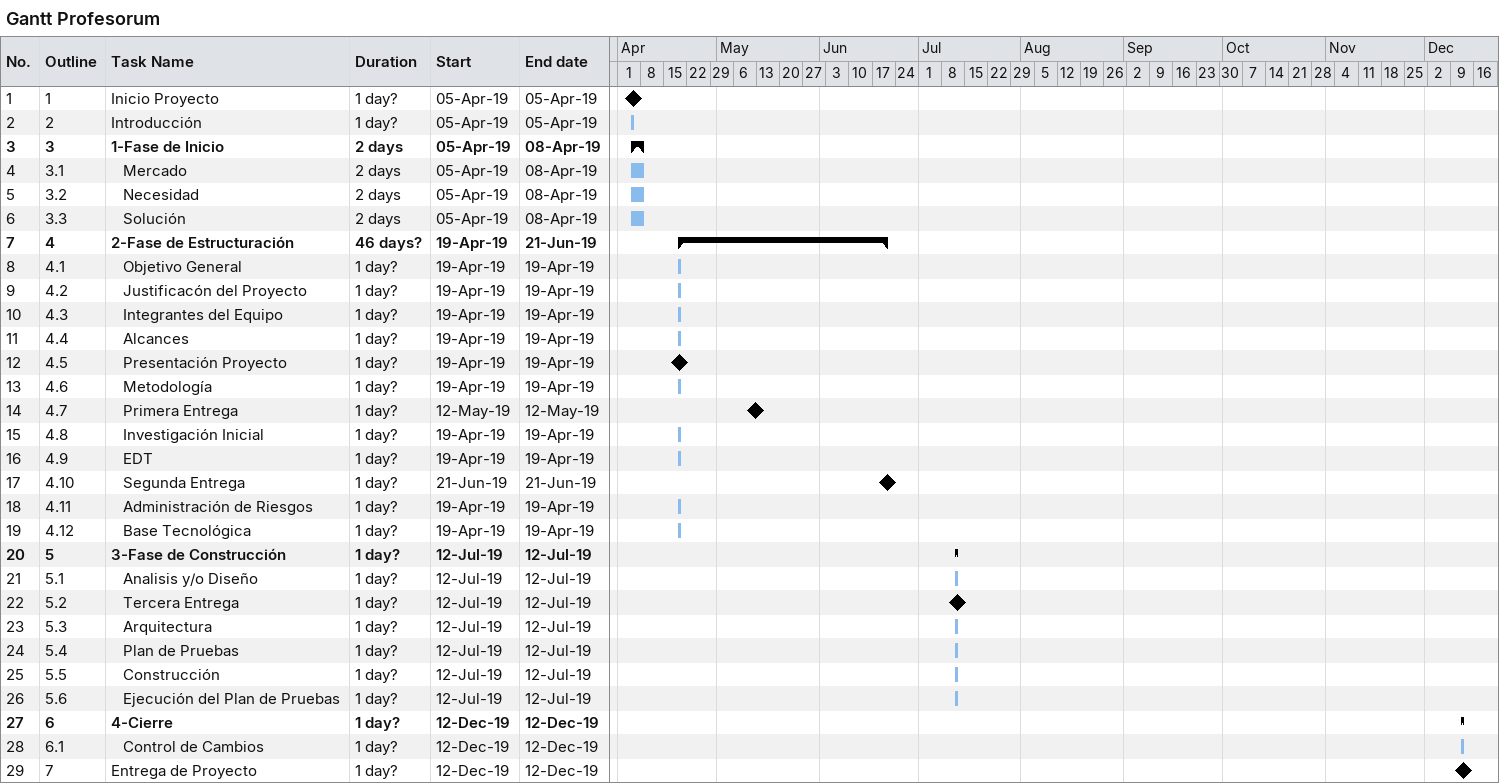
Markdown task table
Gantt Profesorum

| ID | WBS | Task | Duration | Start | Finish |
|---|---|---|---|---|---|
| 1 | 1 | Inicio Proyecto | 1d? | 2019-04-05 | 2019-04-05 |
| 2 | 2 | Introducción | 1d? | 2019-04-05 | 2019-04-05 |
| 3 | 3 | **1-Fase de Inicio** | 2d | 2019-04-05 | 2019-04-08 |
| 4 | 3.1 | Mercado | 2d | 2019-04-05 | 2019-04-08 |
| 5 | 3.2 | Necesidad | 2d | 2019-04-05 | 2019-04-08 |
| 6 | 3.3 | Solución | 2d | 2019-04-05 | 2019-04-08 |
| 7 | 4 | **2-Fase de Estructuración** | 46d? | 2019-04-19 | 2019-06-21 |
| 8 | 4.1 | Objetivo General | 1d? | 2019-04-19 | 2019-04-19 |
| 9 | 4.2 | Justificacón del Proyecto | 1d? | 2019-04-19 | 2019-04-19 |
| 10 | 4.3 | Integrantes del Equipo | 1d? | 2019-04-19 | 2019-04-19 |
| 11 | 4.4 | Alcances | 1d? | 2019-04-19 | 2019-04-19 |
| 12 | 4.5 | Presentación Proyecto | 1d? | 2019-04-19 | 2019-04-19 |
| 13 | 4.6 | Metodología | 1d? | 2019-04-19 | 2019-04-19 |
| 14 | 4.7 | Primera Entrega | 1d? | 2019-05-12 | 2019-05-12 |
| 15 | 4.8 | Investigación Inicial | 1d? | 2019-04-19 | 2019-04-19 |
| 16 | 4.9 | EDT | 1d? | 2019-04-19 | 2019-04-19 |
| 17 | 4.10 | Segunda Entrega | 1d? | 2019-06-21 | 2019-06-21 |
| 18 | 4.11 | Administración de Riesgos | 1d? | 2019-04-19 | 2019-04-19 |
| 19 | 4.12 | Base Tecnológica | 1d? | 2019-04-19 | 2019-04-19 |
| 20 | 5 | **3-Fase de Construcción** | 1d? | 2019-07-12 | 2019-07-12 |
| 21 | 5.1 | Analisis y/o Diseño | 1d? | 2019-07-12 | 2019-07-12 |
| 22 | 5.2 | Tercera Entrega | 1d? | 2019-07-12 | 2019-07-12 |
| 23 | 5.3 | Arquitectura | 1d? | 2019-07-12 | 2019-07-12 |
| 24 | 5.4 | Plan de Pruebas | 1d? | 2019-07-12 | 2019-07-12 |
| 25 | 5.5 | Construcción | 1d? | 2019-07-12 | 2019-07-12 |
| 26 | 5.6 | Ejecución del Plan de Pruebas | 1d? | 2019-07-12 | 2019-07-12 |
| 27 | 6 | **4-Cierre** | 1d? | 2019-12-12 | 2019-12-12 |
| 28 | 6.1 | Control de Cambios | 1d? | 2019-12-12 | 2019-12-12 |
| 29 | 7 | Entrega de Proyecto | 1d? | 2019-12-12 | 2019-12-12 |
